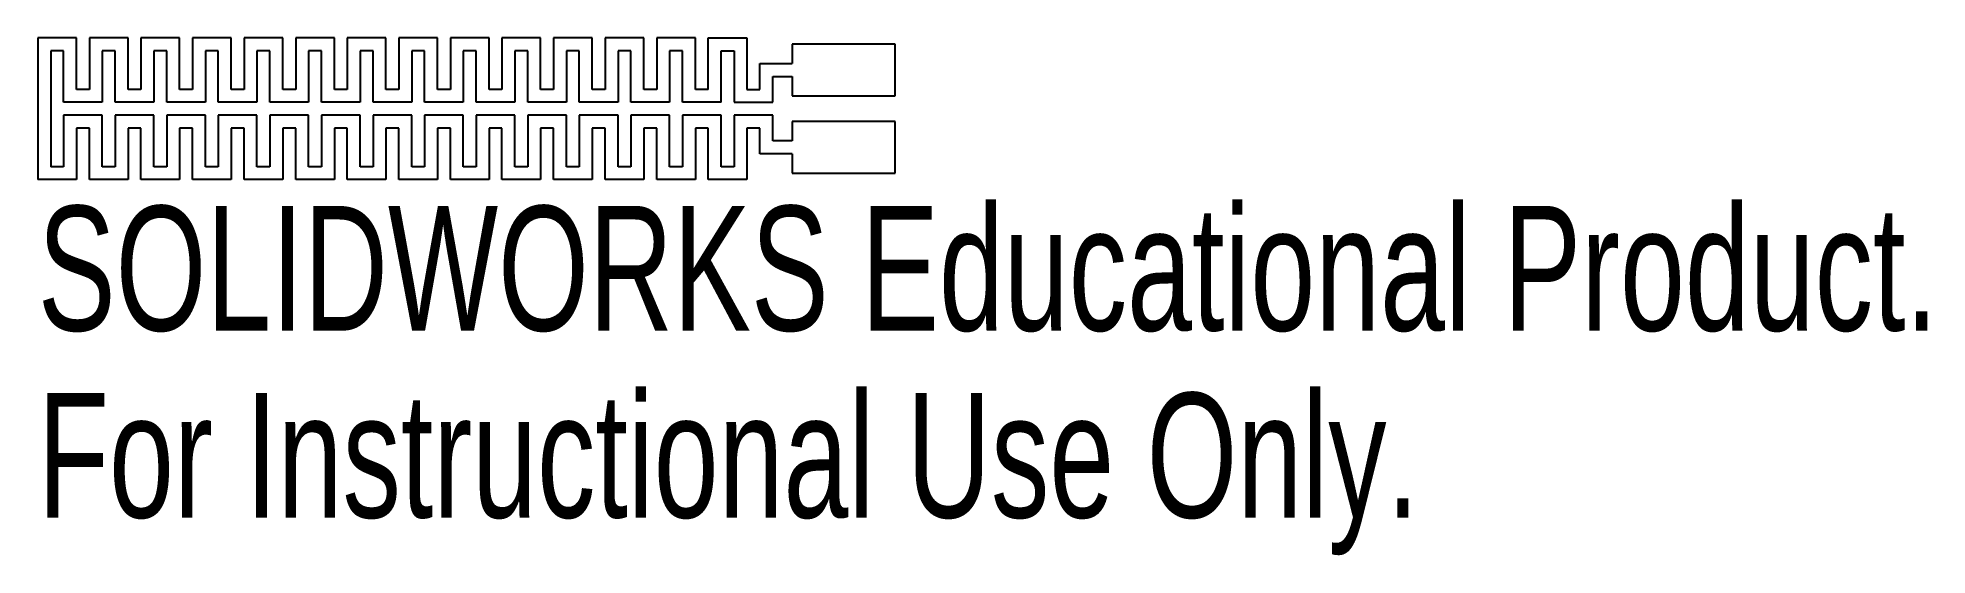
# Model space of a CAD drawing. Header units: millimetres. Extents: x -31.2 to 42, y -17.3 to 2.8.
import ezdxf

# ---------------------------------------------------------------- set-up
doc = ezdxf.new("R2010")
doc.units = ezdxf.units.MM
doc.styles.add('SLDTEXTSTYLE0', font='TXT', dxfattribs={"width": 0.7})

msp = doc.modelspace()

# ---------------------------------------------------------------- linework, layer by layer
at = {"color": 7, "linetype": 'Continuous', "lineweight": 25}
for p, q in [((-29.75, 2.75), (-31.25, 2.75)), ((-31.25, 2.75), (-31.25, -2.75)), ((-30.75, 2.25), (-30.75, -2.25)), ((-30.25, 2.25), (-30.75, 2.25)), ((-30.25, 0.25), (-30.25, 2.25)), ((-29.75, 0.75), (-29.75, 2.75)), ((-27.75, 2.75), (-29.25, 2.75)), ((-29.25, 2.75), (-29.25, 0.75)), ((-28.75, 2.25), (-28.75, 0.25)), ((-28.25, 2.25), (-28.75, 2.25)), ((-28.25, 0.25), (-28.25, 2.25)), ((-27.75, 0.75), (-27.75, 2.75)), ((-25.75, 2.75), (-27.25, 2.75)), ((-27.25, 2.75), (-27.25, 0.75)), ((-26.75, 2.25), (-26.75, 0.25)), ((-26.25, 2.25), (-26.75, 2.25)), ((-26.25, 0.25), (-26.25, 2.25)), ((-25.75, 0.75), (-25.75, 2.75)), ((-23.75, 2.75), (-25.25, 2.75)), ((-25.25, 2.75), (-25.25, 0.75)), ((-24.75, 2.25), (-24.75, 0.25)), ((-24.25, 2.25), (-24.75, 2.25)), ((-24.25, 0.25), (-24.25, 2.25)), ((-23.75, 0.75), (-23.75, 2.75)), ((-21.75, 2.75), (-23.25, 2.75)), ((-23.25, 2.75), (-23.25, 0.75)), ((-22.75, 2.25), (-22.75, 0.25)), ((-22.25, 2.25), (-22.75, 2.25)), ((-22.25, 0.25), (-22.25, 2.25)), ((-21.75, 0.75), (-21.75, 2.75)), ((-19.75, 2.75), (-21.25, 2.75)), ((-21.25, 2.75), (-21.25, 0.75)), ((-20.75, 2.25), (-20.75, 0.25)), ((-20.25, 2.25), (-20.75, 2.25)), ((-20.25, 0.25), (-20.25, 2.25)), ((-19.75, 0.75), (-19.75, 2.75)), ((-17.75, 2.75), (-19.25, 2.75)), ((-19.25, 2.75), (-19.25, 0.75)), ((-18.75, 2.25), (-18.75, 0.25)), ((-18.25, 2.25), (-18.75, 2.25)), ((-18.25, 0.25), (-18.25, 2.25)), ((-17.75, 0.75), (-17.75, 2.75)), ((-15.75, 2.75), (-17.25, 2.75)), ((-17.25, 2.75), (-17.25, 0.75)), ((-16.75, 2.25), (-16.75, 0.25)), ((-16.25, 2.25), (-16.75, 2.25)), ((-16.25, 0.25), (-16.25, 2.25)), ((-15.75, 0.75), (-15.75, 2.75)), ((-13.75, 2.75), (-15.25, 2.75)), ((-15.25, 2.75), (-15.25, 0.75)), ((-14.75, 2.25), (-14.75, 0.25)), ((-14.25, 2.25), (-14.75, 2.25)), ((-14.25, 0.25), (-14.25, 2.25)), ((-13.75, 0.75), (-13.75, 2.75)), ((-11.75, 2.75), (-13.25, 2.75)), ((-13.25, 2.75), (-13.25, 0.75)), ((-12.75, 2.25), (-12.75, 0.25)), ((-12.25, 2.25), (-12.75, 2.25)), ((-12.25, 0.25), (-12.25, 2.25)), ((-11.75, 0.75), (-11.75, 2.75)), ((-9.75, 2.75), (-11.25, 2.75)), ((-11.25, 2.75), (-11.25, 0.75)), ((-10.75, 2.25), (-10.75, 0.25)), ((-10.25, 2.25), (-10.75, 2.25)), ((-10.25, 0.25), (-10.25, 2.25)), ((-9.75, 0.75), (-9.75, 2.75)), ((-7.75, 2.75), (-9.25, 2.75)), ((-9.25, 2.75), (-9.25, 0.75)), ((-8.75, 2.25), (-8.75, 0.25)), ((-8.25, 2.25), (-8.75, 2.25)), ((-8.25, 0.25), (-8.25, 2.25)), ((-7.75, 0.75), (-7.75, 2.75)), ((-5.75, 2.75), (-7.25, 2.75)), ((-7.25, 2.75), (-7.25, 0.75)), ((-6.75, 2.25), (-6.75, 0.25)), ((-6.25, 2.25), (-6.75, 2.25)), ((-6.25, 0.25), (-6.25, 2.25)), ((-5.75, 0.75), (-5.75, 2.75)), ((-5.25, 2.75), (-3.75, 2.75)), ((-5.25, 0.75), (-5.25, 2.75)), ((-4.75, 0.25), (-4.75, 2.25)), ((-4.75, 2.25), (-4.25, 2.25)), ((-4.25, 2.25), (-4.25, 0.25)), ((-3.75, 2.75), (-3.75, 0.75)), ((2, 2.5), (-2, 2.5)), ((-2, 2.5), (-2, 1.75)), ((2, 0.5), (2, 2.5)), ((-3.25, 1.75), (-2, 1.75)), ((-3.25, 0.75), (-3.25, 1.75)), ((-29.25, 0.75), (-29.75, 0.75)), ((-27.25, 0.75), (-27.75, 0.75)), ((-25.25, 0.75), (-25.75, 0.75)), ((-23.25, 0.75), (-23.75, 0.75)), ((-21.25, 0.75), (-21.75, 0.75)), ((-19.25, 0.75), (-19.75, 0.75)), ((-17.25, 0.75), (-17.75, 0.75)), ((-15.25, 0.75), (-15.75, 0.75)), ((-13.25, 0.75), (-13.75, 0.75)), ((-11.25, 0.75), (-11.75, 0.75)), ((-9.25, 0.75), (-9.75, 0.75)), ((-7.25, 0.75), (-7.75, 0.75)), ((-5.25, 0.75), (-5.75, 0.75)), ((-3.75, 0.75), (-3.25, 0.75)), ((-2.75, 0.25), (-2.75, 1.25)), ((-2.75, 1.25), (-2, 1.25)), ((-2, 1.25), (-2, 0.5)), ((-28.75, 0.25), (-30.25, 0.25)), ((-26.75, 0.25), (-28.25, 0.25)), ((-24.75, 0.25), (-26.25, 0.25)), ((-22.75, 0.25), (-24.25, 0.25)), ((-20.75, 0.25), (-22.25, 0.25)), ((-18.75, 0.25), (-20.25, 0.25)), ((-16.75, 0.25), (-18.25, 0.25)), ((-14.75, 0.25), (-16.25, 0.25)), ((-12.75, 0.25), (-14.25, 0.25)), ((-10.75, 0.25), (-12.25, 0.25)), ((-8.75, 0.25), (-10.25, 0.25)), ((-6.75, 0.25), (-8.25, 0.25)), ((-4.75, 0.25), (-6.25, 0.25)), ((-4.25, 0.25), (-2.75, 0.25)), ((-2, 0.5), (2, 0.5)), ((-28.75, -0.25), (-30.25, -0.25)), ((-30.25, -0.25), (-30.25, -2.25)), ((-28.75, -2.25), (-28.75, -0.25)), ((-26.75, -0.25), (-28.25, -0.25)), ((-28.25, -0.25), (-28.25, -2.25)), ((-26.75, -2.25), (-26.75, -0.25)), ((-24.75, -0.25), (-26.25, -0.25)), ((-26.25, -0.25), (-26.25, -2.25)), ((-24.75, -2.25), (-24.75, -0.25)), ((-22.75, -0.25), (-24.25, -0.25)), ((-24.25, -0.25), (-24.25, -2.25)), ((-22.75, -2.25), (-22.75, -0.25)), ((-20.75, -0.25), (-22.25, -0.25)), ((-22.25, -0.25), (-22.25, -2.25)), ((-20.75, -2.25), (-20.75, -0.25)), ((-18.75, -0.25), (-20.25, -0.25)), ((-20.25, -0.25), (-20.25, -2.25)), ((-18.75, -2.25), (-18.75, -0.25)), ((-16.75, -0.25), (-18.25, -0.25)), ((-18.25, -0.25), (-18.25, -2.25)), ((-16.75, -2.25), (-16.75, -0.25)), ((-14.75, -0.25), (-16.25, -0.25)), ((-16.25, -0.25), (-16.25, -2.25)), ((-14.75, -2.25), (-14.75, -0.25)), ((-12.75, -0.25), (-14.25, -0.25)), ((-14.25, -0.25), (-14.25, -2.25)), ((-12.75, -2.25), (-12.75, -0.25)), ((-10.75, -0.25), (-12.25, -0.25)), ((-12.25, -0.25), (-12.25, -2.25)), ((-10.75, -2.25), (-10.75, -0.25)), ((-8.75, -0.25), (-10.25, -0.25)), ((-10.25, -0.25), (-10.25, -2.25)), ((-8.75, -2.25), (-8.75, -0.25)), ((-6.75, -0.25), (-8.25, -0.25)), ((-8.25, -0.25), (-8.25, -2.25)), ((-6.75, -2.25), (-6.75, -0.25)), ((-4.75, -0.25), (-6.25, -0.25)), ((-6.25, -0.25), (-6.25, -2.25)), ((-4.75, -2.25), (-4.75, -0.25)), ((-2.75, -0.25), (-4.25, -0.25)), ((-4.25, -0.25), (-4.25, -2.25)), ((-2.75, -1.25), (-2.75, -0.25)), ((2, -0.5), (-2, -0.5)), ((-2, -0.5), (-2, -1.25)), ((2, -2.5), (2, -0.5)), ((-29.75, -0.75), (-29.75, -2.75)), ((-29.25, -0.75), (-29.75, -0.75)), ((-29.25, -2.75), (-29.25, -0.75)), ((-27.75, -0.75), (-27.75, -2.75)), ((-27.25, -0.75), (-27.75, -0.75)), ((-27.25, -2.75), (-27.25, -0.75)), ((-25.75, -0.75), (-25.75, -2.75)), ((-25.25, -0.75), (-25.75, -0.75)), ((-25.25, -2.75), (-25.25, -0.75)), ((-23.75, -0.75), (-23.75, -2.75)), ((-23.25, -0.75), (-23.75, -0.75)), ((-23.25, -2.75), (-23.25, -0.75)), ((-21.75, -0.75), (-21.75, -2.75)), ((-21.25, -0.75), (-21.75, -0.75)), ((-21.25, -2.75), (-21.25, -0.75)), ((-19.75, -0.75), (-19.75, -2.75)), ((-19.25, -0.75), (-19.75, -0.75)), ((-19.25, -2.75), (-19.25, -0.75)), ((-17.75, -0.75), (-17.75, -2.75)), ((-17.25, -0.75), (-17.75, -0.75)), ((-17.25, -2.75), (-17.25, -0.75)), ((-15.75, -0.75), (-15.75, -2.75)), ((-15.25, -0.75), (-15.75, -0.75)), ((-15.25, -2.75), (-15.25, -0.75)), ((-13.75, -0.75), (-13.75, -2.75)), ((-13.25, -0.75), (-13.75, -0.75)), ((-13.25, -2.75), (-13.25, -0.75)), ((-11.75, -0.75), (-11.75, -2.75)), ((-11.25, -0.75), (-11.75, -0.75)), ((-11.25, -2.75), (-11.25, -0.75)), ((-9.75, -0.75), (-9.75, -2.75)), ((-9.25, -0.75), (-9.75, -0.75)), ((-9.25, -2.75), (-9.25, -0.75)), ((-7.75, -0.75), (-7.75, -2.75)), ((-7.25, -0.75), (-7.75, -0.75)), ((-7.25, -2.75), (-7.25, -0.75)), ((-5.75, -0.75), (-5.75, -2.75)), ((-5.25, -0.75), (-5.75, -0.75)), ((-5.25, -2.75), (-5.25, -0.75)), ((-3.75, -0.75), (-3.75, -2.75)), ((-3.25, -0.75), (-3.75, -0.75)), ((-3.25, -1.75), (-3.25, -0.75)), ((-2, -1.25), (-2.75, -1.25)), ((-2, -1.75), (-3.25, -1.75)), ((-2, -1.75), (-2, -2.5)), ((-29.75, -2.75), (-31.25, -2.75)), ((-30.25, -2.25), (-30.75, -2.25)), ((-27.75, -2.75), (-29.25, -2.75)), ((-28.25, -2.25), (-28.75, -2.25)), ((-25.75, -2.75), (-27.25, -2.75)), ((-26.25, -2.25), (-26.75, -2.25)), ((-23.75, -2.75), (-25.25, -2.75)), ((-24.25, -2.25), (-24.75, -2.25)), ((-21.75, -2.75), (-23.25, -2.75)), ((-22.25, -2.25), (-22.75, -2.25)), ((-19.75, -2.75), (-21.25, -2.75)), ((-20.25, -2.25), (-20.75, -2.25)), ((-17.75, -2.75), (-19.25, -2.75)), ((-18.25, -2.25), (-18.75, -2.25)), ((-15.75, -2.75), (-17.25, -2.75)), ((-16.25, -2.25), (-16.75, -2.25)), ((-13.75, -2.75), (-15.25, -2.75)), ((-14.25, -2.25), (-14.75, -2.25)), ((-11.75, -2.75), (-13.25, -2.75)), ((-12.25, -2.25), (-12.75, -2.25)), ((-9.75, -2.75), (-11.25, -2.75)), ((-10.25, -2.25), (-10.75, -2.25)), ((-7.75, -2.75), (-9.25, -2.75)), ((-8.25, -2.25), (-8.75, -2.25)), ((-5.75, -2.75), (-7.25, -2.75)), ((-6.25, -2.25), (-6.75, -2.25)), ((-3.75, -2.75), (-5.25, -2.75)), ((-4.25, -2.25), (-4.75, -2.25)), ((-2, -2.5), (2, -2.5))]:
    msp.add_line(p, q, dxfattribs=at)

# ---------------------------------------------------------------- texts
at = {"color": 7, "linetype": 'Continuous', "char_height": 4.83362, "attachment_point": 1, "style": 'SLDTEXTSTYLE0'}
for s, insert in [('SOLIDWORKS Educational Product.', (-31.25, -3.77)), ('For Instructional Use Only.', (-31.25, -11.02))]:
    msp.add_mtext(s, dxfattribs=dict(at, insert=insert))

doc.saveas('drawing.dxf')
